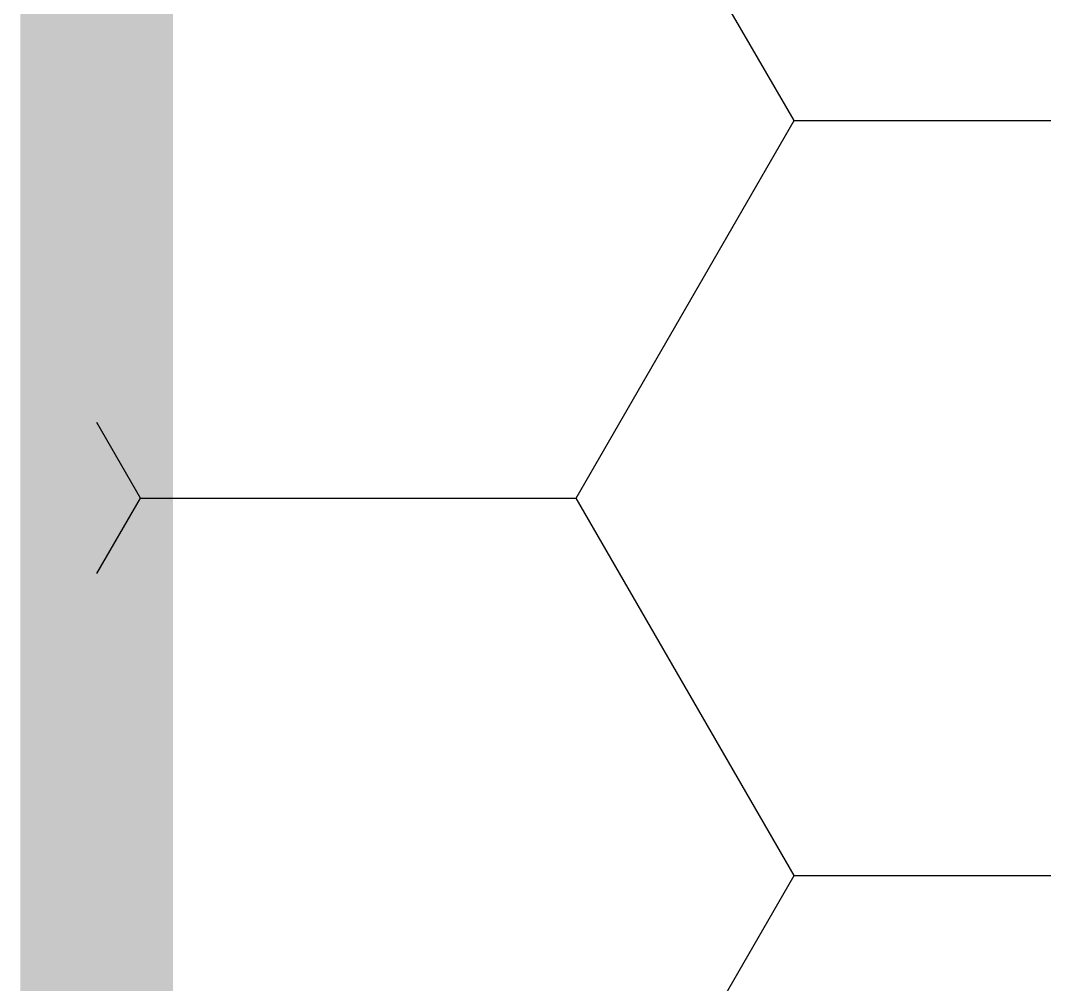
# Model space of a CAD drawing. Extents: x 0 to 21025, y 0 to 14850.
# Drawn here: x 5936.8 to 5995.5, y 12442.6 to 12497.9 of the extents above; entities that cross this region are included whole.
import ezdxf

# ---------------------------------------------------------------- set-up
doc = ezdxf.new("R2010")
doc.units = 0
doc.header["$LTSCALE"] = 175
doc.layers.get('0').update_dxf_attribs({"linetype": 'CONTINUOUS'})
doc.layers.add('DAEMMUNG', color=4, linetype='CONTINUOUS')
doc.layers.add('SCHRAFFUR', color=2, linetype='CONTINUOUS')

# ---------------------------------------------------------------- blocks, each defined once
blk = doc.blocks.new('*X7')
at = {"color": 0}
for p, q in [((5549.99996, 11691.342928), (5537.49996, 11712.993563)), ((5537.500004, 11669.692314), (5550.000004, 11691.342949)), ((5550, 11691.3429), (5575, 11691.3429)), ((5512.49996, 11669.692293), (5510, 11674.02235)), ((5510, 11665.36218), (5512.500004, 11669.692314)), ((5512.5, 11669.692265), (5537.5, 11669.692265)), ((5549.99996, 11648.041658), (5537.49996, 11669.692293)), ((5537.500004, 11626.391044), (5550.000004, 11648.041679)), ((5550, 11648.04163), (5575, 11648.04163))]:
    blk.add_line(p, q, dxfattribs=at)

msp = doc.modelspace()

# ---------------------------------------------------------------- linework, layer by layer
at = {"layer": 'DAEMMUNG', "const_width": 8.75}
msp.add_lwpolyline([(5941.15625, 12530.782507), (5941.15625, 11278.282507), (6141.15625, 11278.282507), (6141.15625, 12530.782507)], dxfattribs=at)

# ---------------------------------------------------------------- block references
at = {"layer": 'SCHRAFFUR'}
msp.add_blockref('*X7', (431.15625, 800.782507), dxfattribs=at)

doc.saveas('drawing.dxf')
